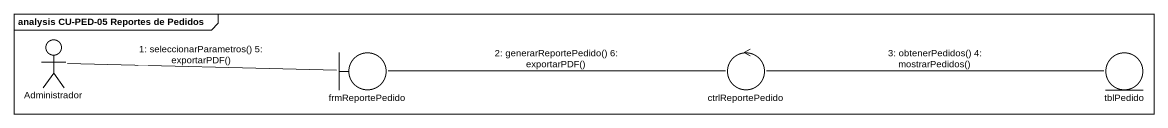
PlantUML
@startuml
mainframe analysis CU-PED-05 Reportes de Pedidos
actor Administrador
boundary frmReportePedido
control ctrlReportePedido
entity tblPedido
Administrador -right- frmReportePedido : 1: seleccionarParametros() 5: exportarPDF()
frmReportePedido -right- ctrlReportePedido : 2: generarReportePedido() 6: exportarPDF()
ctrlReportePedido -right- tblPedido : 3: obtenerPedidos() 4: mostrarPedidos()
@enduml
